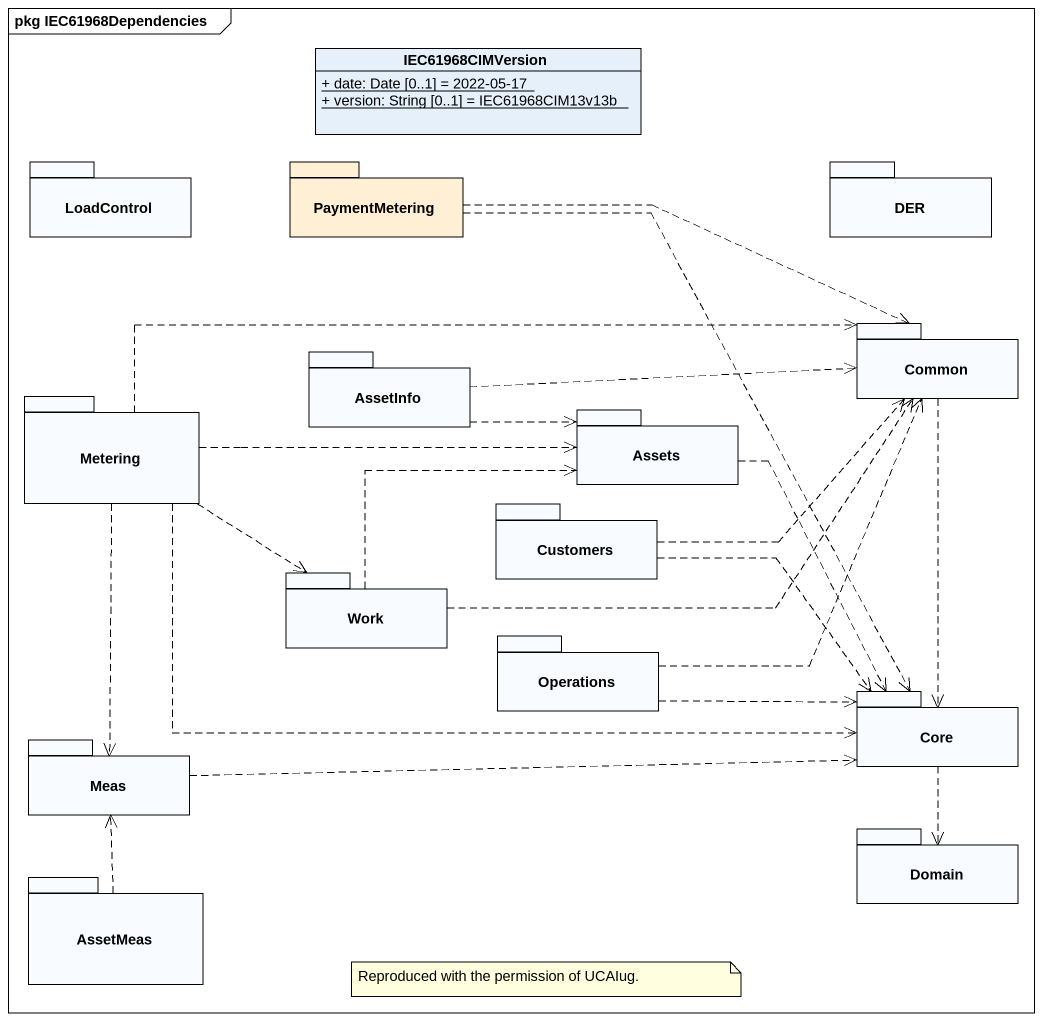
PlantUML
@startuml
mainframe pkg IEC61968Dependencies
hide circle
hide empty members
skinparam classAttributeIconSize 0
class IEC61968CIMVersion {
  {static} + date: Date [0..1] = 2022-05-17
  {static} + version: String [0..1] = IEC61968CIM13v13b
}
package LoadControl {
}
package PaymentMetering #FFEFD5 {
}
package DER {
}
package AssetInfo {
}
package Common {
}
package Metering {
}
package Assets {
}
package Customers {
}
package Work {
}
package Operations {
}
package Meas {
}
package Core {
}
package Domain {
}
package AssetMeas {
}
PaymentMetering .right.> Common
PaymentMetering ..> Core
AssetInfo .right.> Common
AssetInfo .right.> Assets
Common ..> Core
Metering .right.> Common
Metering .right.> Assets
Metering ..> Work
Metering ..> Meas
Metering .right.> Core
Assets ..> Core
Customers .right.> Common
Customers .right.> Core
Work .right.> Common
Work .right.> Assets
Operations .up.> Common
Operations .right.> Core
Meas .right.> Core
Core ..> Domain
AssetMeas .up.> Meas
note as N1
  Reproduced with the permission of UCAIug.
end note
@enduml
